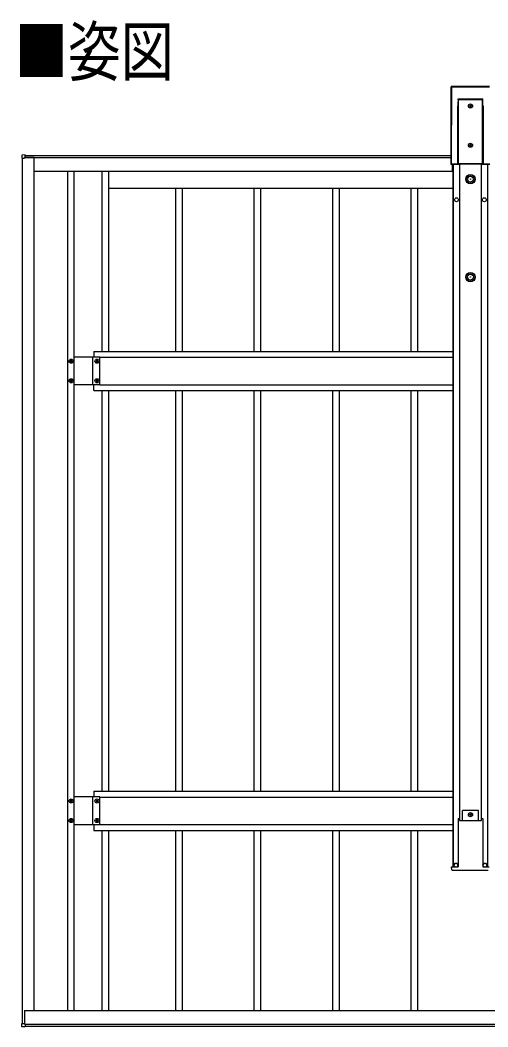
# Model space of a CAD drawing. Units: millimetres, scale not verified. Extents: x -10512 to 10512, y -7425 to 7425.
# Drawn here: x -3268 to -2076, y 511 to 3080 of the extents above; entities that cross this region are included whole.
import ezdxf
from ezdxf.enums import TextEntityAlignment as Align

# ---------------------------------------------------------------- set-up
doc = ezdxf.new("R2010")
doc.units = ezdxf.units.MM
doc.header["$LTSCALE"] = 30
doc.layers.add('0-2_USER1', color=3, linetype='Continuous')
doc.layers.add('0-4_YKK_A1', color=4, linetype='Continuous')
doc.styles.add('ＭＳ ゴシック', font='')
doc.styles.get('ＭＳ ゴシック').set_extended_font_data('MS Gothic')

msp = doc.modelspace()

# ---------------------------------------------------------------- linework, layer by layer
at = {"layer": '0-4_YKK_A1'}
for p, q in [((-2169.71, 2910.04), (-2170.34, 2712.89)), ((-2169.85, 2713.37), (-2169.23, 2909.55)), ((-2169.7, 2910.03), (-2169.71, 2910.04)), ((-2169.23, 2909.55), (-2169.7, 2910.03)), ((-2168.73, 2909.53), (-2169.36, 2713.35)), ((-2071.7, 2910.53), (-2169.21, 2910.53)), ((-2169.21, 2910.53), (-2168.73, 2910.05)), ((-2071.7, 2910.53), (-2169.21, 2910.53)), ((-2169.21, 2910.53), (-2169.21, 2910.53)), ((-2168.73, 2910.05), (-2072.17, 2910.05)), ((-2168.73, 2910.05), (-2168.73, 2909.53)), ((-2072.17, 2909.53), (-2168.73, 2909.53)), ((-2151.51, 2879.45), (-2089.39, 2879.45)), ((-2152.98, 2713.46), (-2152.51, 2860.24)), ((-2152.01, 2860.21), (-2152.48, 2713.43)), ((-2152.01, 2713.9), (-2152.01, 2860.21)), ((-2089.39, 2876.83), (-2151.51, 2876.83)), ((-2151.51, 2876.83), (-2151.51, 2713.9)), ((-2119.97, 2862.3), (-2119.97, 2863.26)), ((-2089.39, 2713.9), (-2089.39, 2876.83)), ((-2088.89, 2860.21), (-2088.89, 2713.9)), ((-2088.42, 2713.43), (-2088.89, 2860.21)), ((-2088.39, 2860.24), (-2087.92, 2713.46)), ((-2119.97, 2762.3), (-2119.97, 2763.26)), ((-3255.95, 2736.22), (-3263.48, 2735.76)), ((-3263.48, 2728.02), (-3257.77, 2728.02)), ((-3262.45, 518.99), (-3262.45, 2728.02)), ((-3257.77, 2728.02), (-3257.45, 2728.02)), ((-3257.45, 2728.02), (-3257.45, 2729.22)), ((-3232.45, 2729.21), (-3257.45, 2729.21)), ((-3256.95, 2729.21), (-3256.95, 2729.52)), ((-3255.95, 2735.72), (-3255.95, 2736.22)), ((-3255.95, 2729.82), (-3255.95, 2735.72)), ((-3255.95, 2734.71), (-2170.27, 2734.71)), ((-3255.95, 2729.71), (-2170.28, 2729.71)), ((-3253.95, 2729.69), (-2170.28, 2729.69)), ((-3253.95, 2729.69), (-3253.95, 2729.21)), ((-3232.45, 552.3), (-3232.45, 2729.21)), ((-2170.34, 2712.89), (-2170.34, 2712.89)), ((-2169.36, 2712.87), (-2169.84, 2712.39)), ((-2169.84, 2712.39), (-2149.08, 2712.39)), ((-2169.84, 2712.39), (-2149.08, 2712.39)), ((-2169.84, 2712.39), (-2169.84, 2712.39)), ((-2169.36, 2713.35), (-2152.97, 2713.35)), ((-2169.36, 2713.35), (-2169.36, 2712.87)), ((-2152.04, 2712.87), (-2169.36, 2712.87)), ((-2166.45, 2694.72), (-2166.45, 2712.39)), ((-2166.45, 2694.71), (-2166.45, 2712.39)), ((-2166.45, 2709.72), (-2165.45, 2709.72)), ((-2165.45, 2712.39), (-2165.45, 919.28)), ((-2164.25, 2712.39), (-2164.25, 919.28)), ((-2152.48, 2713.43), (-2152.01, 2713.9)), ((-2151.51, 2713.4), (-2152.04, 2712.87)), ((-2151.51, 2713.9), (-2089.39, 2713.9)), ((-2151.51, 2713.9), (-2151.51, 2713.4)), ((-2089.39, 2713.4), (-2151.51, 2713.4)), ((-2149.08, 2712.39), (-2148.83, 2713.28)), ((-2148.83, 2713.28), (-2091.95, 2713.28)), ((-2147.95, 2713.28), (-2147.95, 1037.45)), ((-2092.95, 2713.28), (-2092.95, 1037.45)), ((-2091.95, 2713.28), (-2091.7, 2712.39)), ((-2091.7, 2712.39), (-2071.06, 2712.39)), ((-2091.7, 2712.39), (-2071.06, 2712.39)), ((-2089.39, 2713.9), (-2089.39, 2713.4)), ((-2088.86, 2712.87), (-2089.39, 2713.4)), ((-2088.89, 2713.9), (-2088.42, 2713.43)), ((-2071.55, 2712.87), (-2088.86, 2712.87)), ((-2087.93, 2713.35), (-2071.55, 2713.35)), ((-2076.65, 2712.39), (-2076.65, 919.28)), ((-3232.45, 2694.71), (-2166.45, 2694.71)), ((-3147.45, 2694.71), (-3147.45, 552.3)), ((-3131.45, 2694.71), (-3131.45, 552.3)), ((-3060.45, 2694.71), (-3060.45, 2234.72)), ((-3043.45, 2694.71), (-3043.45, 2234.72)), ((-3043.45, 2651.72), (-2856.35, 2651.72)), ((-2871.45, 2234.72), (-2871.45, 2651.72)), ((-2871.45, 2651.72), (-2656.35, 2651.72)), ((-2854.45, 2234.72), (-2854.45, 2651.72)), ((-2671.45, 2234.72), (-2671.45, 2651.72)), ((-2671.45, 2651.72), (-2456.35, 2651.72)), ((-2654.45, 2234.72), (-2654.45, 2651.72)), ((-2471.45, 2234.72), (-2471.45, 2651.72)), ((-2471.45, 2651.72), (-2256.35, 2651.72)), ((-2454.45, 2234.72), (-2454.45, 2651.72)), ((-2271.45, 2234.72), (-2271.45, 2651.72)), ((-2271.45, 2651.72), (-2165.45, 2651.72)), ((-2254.45, 2234.72), (-2254.45, 2651.72)), ((-3138.93, 2211.16), (-3138.93, 2212.12)), ((-3065.45, 2220.22), (-3131.45, 2220.22)), ((-3065.45, 2220.22), (-3131.45, 2220.22)), ((-3082.95, 2149.22), (-3082.95, 2220.22)), ((-3082.95, 2149.22), (-3082.95, 2220.22)), ((-3080.45, 2234.72), (-3080.45, 2220.22)), ((-3080.45, 2234.72), (-2165.45, 2234.72)), ((-3072.93, 2211.16), (-3072.93, 2212.12)), ((-3065.45, 2149.22), (-3065.45, 2220.22)), ((-3065.45, 2149.22), (-3065.45, 2220.22)), ((-3065.45, 2219.72), (-2165.45, 2219.72)), ((-3138.93, 2161.16), (-3138.93, 2162.12)), ((-3072.93, 2161.16), (-3072.93, 2162.12)), ((-3065.45, 2149.22), (-3131.45, 2149.22)), ((-3065.45, 2149.22), (-3131.45, 2149.22)), ((-3080.45, 2134.72), (-3080.45, 2149.22)), ((-3080.45, 2134.72), (-2165.45, 2134.72)), ((-3065.45, 2149.72), (-2165.45, 2149.72)), ((-3060.45, 2134.72), (-3060.45, 1112.3)), ((-3043.45, 2134.72), (-3043.45, 1112.3)), ((-2871.45, 1112.3), (-2871.45, 2134.72)), ((-2854.45, 1112.3), (-2854.45, 2134.72)), ((-2671.45, 1112.3), (-2671.45, 2134.72)), ((-2654.45, 1112.3), (-2654.45, 2134.72)), ((-2471.45, 1112.3), (-2471.45, 2134.72)), ((-2454.45, 1112.3), (-2454.45, 2134.72)), ((-2271.45, 1112.3), (-2271.45, 2134.72)), ((-2254.45, 1112.3), (-2254.45, 2134.72)), ((-3080.45, 1112.3), (-3080.45, 1097.8)), ((-3080.45, 1112.3), (-2165.45, 1112.3)), ((-3138.93, 1088.74), (-3138.93, 1089.7)), ((-3065.45, 1097.8), (-3131.45, 1097.8)), ((-3082.95, 1026.8), (-3082.95, 1097.8)), ((-3072.93, 1088.74), (-3072.93, 1089.7)), ((-3065.45, 1026.8), (-3065.45, 1097.8)), ((-3065.45, 1097.3), (-2165.45, 1097.3)), ((-2099.95, 1063.28), (-2140.95, 1063.28)), ((-2140.95, 1037.45), (-2140.95, 1063.28)), ((-2119.97, 1053.72), (-2119.97, 1054.68)), ((-2099.95, 1037.45), (-2099.95, 1063.28)), ((-3138.93, 1038.74), (-3138.93, 1039.7)), ((-3072.93, 1038.74), (-3072.93, 1039.7)), ((-2151.7, 1042.63), (-2151.7, 919.43)), ((-2151.34, 1042.78), (-2151.69, 1042.78)), ((-2151.34, 1042.78), (-2150.84, 1042.78)), ((-2150.84, 1042.78), (-2148.8, 1042.78)), ((-2148.49, 1037.45), (-2148.8, 1042.78)), ((-2092.1, 1042.78), (-2090.06, 1042.78)), ((-2090.06, 1042.78), (-2089.56, 1042.78)), ((-2089.56, 1042.78), (-2089.21, 1042.78)), ((-2089.2, 1042.63), (-2089.2, 919.43)), ((-3065.45, 1026.8), (-3131.45, 1026.8)), ((-3080.45, 1026.8), (-3080.45, 1012.3)), ((-3080.45, 1012.3), (-2165.45, 1012.3)), ((-3065.45, 1027.3), (-2165.45, 1027.3)), ((-3060.45, 1012.3), (-3060.45, 552.3)), ((-3043.45, 1012.3), (-3043.45, 552.3)), ((-2871.45, 552.3), (-2871.45, 1012.3)), ((-2854.45, 552.3), (-2854.45, 1012.3)), ((-2671.45, 552.3), (-2671.45, 1012.3)), ((-2654.45, 552.3), (-2654.45, 1012.3)), ((-2471.45, 552.3), (-2471.45, 1012.3)), ((-2454.45, 552.3), (-2454.45, 1012.3)), ((-2271.45, 552.3), (-2271.45, 1012.3)), ((-2254.45, 552.3), (-2254.45, 1012.3)), ((-2167.82, 919.28), (-2152.81, 919.28)), ((-2152.28, 909.78), (-2165.86, 909.78)), ((-2161.95, 919.28), (-2161.95, 923.28)), ((-2152.95, 919.28), (-2152.95, 923.28)), ((-2152.81, 919.28), (-2151.81, 919.28)), ((-2150.79, 909.78), (-2152.28, 909.78)), ((-2151.71, 919.28), (-2151.81, 919.28)), ((-2150.41, 909.78), (-2150.79, 909.78)), ((-2090.49, 909.78), (-2150.41, 909.78)), ((-2090.11, 909.78), (-2090.49, 909.78)), ((-2088.62, 909.78), (-2090.11, 909.78)), ((-2089.19, 919.28), (-2089.09, 919.28)), ((-2089.09, 919.28), (-2088.09, 919.28)), ((-2075.04, 909.78), (-2088.62, 909.78)), ((-2088.09, 919.28), (-2073.08, 919.28)), ((-2087.95, 919.28), (-2087.95, 923.28)), ((-2078.95, 919.28), (-2078.95, 923.28)), ((-3256.95, 552.3), (2117.55, 552.3)), ((-3256.95, 552.3), (-3256.95, 517.49)), ((-3263.48, 518.99), (-3257.77, 518.99)), ((-3257.77, 518.99), (-3257.45, 518.99)), ((-3257.45, 518.99), (-3257.45, 517.79)), ((-3257.45, 518.99), (-3257.45, 517.79)), ((-3256.95, 517.79), (-3257.45, 517.79)), ((-3255.95, 517.3), (2141.05, 517.3)), ((-3255.95, 517.19), (-3255.95, 511.29)), ((-3255.95, 510.79), (-3263.48, 511.25)), ((-3255.95, 512.3), (2141.05, 512.3)), ((-3255.95, 511.29), (-3255.95, 510.79))]:
    msp.add_line(p, q, dxfattribs=at)
for points in [[(-2169.7, 2910.03), (-2170.34, 2712.89), (-2169.85, 2713.37)], [(-2151.87, 2876.86), (-2151.6, 2878.84), (-2151.51, 2879.41), (-2151.51, 2879.45)], [(-2089.21, 2876.83), (-2089.35, 2878.83), (-2089.39, 2879.4), (-2089.39, 2879.45)], [(-2151.51, 2876.83), (-2151.53, 2876.83), (-2151.56, 2876.83), (-2151.58, 2876.83), (-2151.6, 2876.83), (-2151.63, 2876.83), (-2151.65, 2876.83), (-2151.67, 2876.83), (-2151.69, 2876.83)], [(-2121.89, 2861.34), (-2122.85, 2861.34), (-2122.85, 2860.38), (-2121.89, 2860.38)], [(-2119.97, 2863.26), (-2120.93, 2863.26), (-2120.93, 2862.3)], [(-2120.93, 2859.42), (-2120.93, 2858.46), (-2119.97, 2858.46), (-2119.97, 2859.42)], [(-2119.01, 2860.38), (-2118.05, 2860.38), (-2118.05, 2861.34), (-2119.01, 2861.34)], [(-2089.39, 2876.83), (-2089.37, 2876.83), (-2089.34, 2876.83), (-2089.32, 2876.83), (-2089.3, 2876.83), (-2089.28, 2876.83), (-2089.25, 2876.83), (-2089.23, 2876.83), (-2089.21, 2876.83)], [(-2121.89, 2761.34), (-2122.85, 2761.34), (-2122.85, 2760.38), (-2121.89, 2760.38)], [(-2119.97, 2763.26), (-2120.93, 2763.26), (-2120.93, 2762.3)], [(-2120.93, 2759.42), (-2120.93, 2758.46), (-2119.97, 2758.46), (-2119.97, 2759.42)], [(-2119.01, 2760.38), (-2118.05, 2760.38), (-2118.05, 2761.34), (-2119.01, 2761.34)], [(-3263.95, 2735.26), (-3263.95, 2728.02), (-3263.48, 2728.02)], [(-3257.15, 2729.52), (-3255.95, 2729.52), (-3255.95, 2729.82)], [(-2151.51, 2713.9), (-2151.6, 2713.9), (-2151.69, 2713.9), (-2151.78, 2713.9), (-2151.85, 2713.9), (-2151.92, 2713.9), (-2151.96, 2713.9), (-2152, 2713.9), (-2152.01, 2713.9)], [(-2089.39, 2713.9), (-2089.3, 2713.9), (-2089.21, 2713.9), (-2089.12, 2713.9), (-2089.05, 2713.9), (-2088.99, 2713.9), (-2088.94, 2713.9), (-2088.91, 2713.9), (-2088.89, 2713.9)], [(-3139.89, 2209.24), (-3140.85, 2209.24), (-3140.85, 2210.2), (-3139.89, 2210.2)], [(-3138.93, 2212.12), (-3137.97, 2212.12), (-3137.97, 2211.16)], [(-3137.01, 2210.2), (-3136.05, 2210.2), (-3136.05, 2209.24), (-3137.01, 2209.24)], [(-3073.89, 2209.24), (-3074.85, 2209.24), (-3074.85, 2210.2), (-3073.89, 2210.2)], [(-3072.93, 2212.12), (-3071.97, 2212.12), (-3071.97, 2211.16)], [(-3071.01, 2210.2), (-3070.05, 2210.2), (-3070.05, 2209.24), (-3071.01, 2209.24)], [(-3137.97, 2208.28), (-3137.97, 2207.32), (-3138.93, 2207.32), (-3138.93, 2208.28)], [(-3071.97, 2208.28), (-3071.97, 2207.32), (-3072.93, 2207.32), (-3072.93, 2208.28)], [(-3139.89, 2159.24), (-3140.85, 2159.24), (-3140.85, 2160.2), (-3139.89, 2160.2)], [(-3138.93, 2162.12), (-3137.97, 2162.12), (-3137.97, 2161.16)], [(-3137.01, 2160.2), (-3136.05, 2160.2), (-3136.05, 2159.24), (-3137.01, 2159.24)], [(-3073.89, 2159.24), (-3074.85, 2159.24), (-3074.85, 2160.2), (-3073.89, 2160.2)], [(-3072.93, 2162.12), (-3071.97, 2162.12), (-3071.97, 2161.16)], [(-3071.01, 2160.2), (-3070.05, 2160.2), (-3070.05, 2159.24), (-3071.01, 2159.24)], [(-3137.97, 2158.28), (-3137.97, 2157.32), (-3138.93, 2157.32), (-3138.93, 2158.28)], [(-3071.97, 2158.28), (-3071.97, 2157.32), (-3072.93, 2157.32), (-3072.93, 2158.28)], [(-3139.89, 1086.82), (-3140.85, 1086.82), (-3140.85, 1087.78), (-3139.89, 1087.78)], [(-3138.93, 1089.7), (-3137.97, 1089.7), (-3137.97, 1088.74)], [(-3137.97, 1085.86), (-3137.97, 1084.9), (-3138.93, 1084.9), (-3138.93, 1085.86)], [(-3137.01, 1087.78), (-3136.05, 1087.78), (-3136.05, 1086.82), (-3137.01, 1086.82)], [(-3073.89, 1086.82), (-3074.85, 1086.82), (-3074.85, 1087.78), (-3073.89, 1087.78)], [(-3072.93, 1089.7), (-3071.97, 1089.7), (-3071.97, 1088.74)], [(-3071.97, 1085.86), (-3071.97, 1084.9), (-3072.93, 1084.9), (-3072.93, 1085.86)], [(-3071.01, 1087.78), (-3070.05, 1087.78), (-3070.05, 1086.82), (-3071.01, 1086.82)], [(-2119.97, 1054.68), (-2120.93, 1054.68), (-2120.93, 1053.72)], [(-3139.89, 1036.82), (-3140.85, 1036.82), (-3140.85, 1037.78), (-3139.89, 1037.78)], [(-3138.93, 1039.7), (-3137.97, 1039.7), (-3137.97, 1038.74)], [(-3137.97, 1035.86), (-3137.97, 1034.9), (-3138.93, 1034.9), (-3138.93, 1035.86)], [(-3137.01, 1037.78), (-3136.05, 1037.78), (-3136.05, 1036.82), (-3137.01, 1036.82)], [(-3073.89, 1036.82), (-3074.85, 1036.82), (-3074.85, 1037.78), (-3073.89, 1037.78)], [(-3072.93, 1039.7), (-3071.97, 1039.7), (-3071.97, 1038.74)], [(-3071.97, 1035.86), (-3071.97, 1034.9), (-3072.93, 1034.9), (-3072.93, 1035.86)], [(-3071.01, 1037.78), (-3070.05, 1037.78), (-3070.05, 1036.82), (-3071.01, 1036.82)], [(-2148.49, 1037.45), (-2092.41, 1037.45), (-2092.1, 1042.78)], [(-2121.89, 1052.76), (-2122.85, 1052.76), (-2122.85, 1051.8), (-2121.89, 1051.8)], [(-2120.93, 1050.84), (-2120.93, 1049.88), (-2119.97, 1049.88), (-2119.97, 1050.84)], [(-2119.01, 1051.8), (-2118.05, 1051.8), (-2118.05, 1052.76), (-2119.01, 1052.76)], [(-2167.86, 911.66), (-2168.32, 919.28), (-2167.82, 919.28)], [(-3263.95, 511.75), (-3263.95, 518.99), (-3263.48, 518.99)], [(-3257.15, 517.49), (-3255.95, 517.49), (-3255.95, 517.19)]]:
    msp.add_lwpolyline(points, dxfattribs=at)
for centre, radius in [((-2120.45, 2860.86), 5.3), ((-2120.45, 2760.86), 5.3), ((-2120.39, 2674.36), 12), ((-2120.39, 2674.36), 10.88), ((-2120.39, 2674.36), 7.48), ((-2120.39, 2674.36), 0.5), ((-2155.95, 2621.72), 5), ((-2084.95, 2621.72), 5), ((-2120.39, 2424.36), 12), ((-2120.39, 2424.36), 10.88), ((-2120.39, 2424.36), 7.48), ((-2120.39, 2424.36), 0.5), ((-3138.45, 2209.72), 5.3), ((-3072.45, 2209.72), 5.3), ((-3138.45, 2159.72), 5.3), ((-3072.45, 2159.72), 5.3), ((-3138.45, 1087.3), 5.3), ((-3072.45, 1087.3), 5.3), ((-2120.45, 1052.28), 5.3), ((-3138.45, 1037.3), 5.3), ((-3072.45, 1037.3), 5.3), ((-2157.45, 923.78), 5), ((-2083.45, 923.78), 5)]:
    msp.add_circle(centre, radius, dxfattribs=at)
for centre, radius, start, end in [((-2169.21, 2910.03), 0.5, 90, 179.81634), ((-2169.2, 2910.03), 0.501, 90.24971, 179.75029), ((-2168.72, 2909.55), 0.501, 90.24971, 179.75029), ((-2168.83, 2912.29), 2.76, 261.80183, 272.1952), ((-1710.13, 2846.87), 442.57, 175.77814, 176.1178), ((-2388.13, 2835.86), 301.89, 7.80423, 8.30085), ((-2152.4, 2857.48), 2.76, 81.80183, 92.1952), ((-2153.08, 2867.85), 9.09, 81.20266, 82.35702), ((-2121.89, 2862.3), 0.96, 270, 0), ((-2121.89, 2859.42), 0.96, 0, 90), ((-2119.01, 2862.3), 0.96, 180, 270), ((-2119.01, 2859.42), 0.96, 90, 180), ((-2087.82, 2867.85), 9.09, 97.64298, 98.79734), ((-2088.5, 2857.48), 2.76, 87.8048, 98.19817), ((-2121.89, 2762.3), 0.96, 270, 0), ((-2121.89, 2759.42), 0.96, 0, 90), ((-2119.01, 2762.3), 0.96, 180, 270), ((-2119.01, 2759.42), 0.96, 90, 180), ((-3263.45, 2735.26), 0.5, 93.5, 180), ((-3257.15, 2729.22), 0.3, 90, 180), ((-2169.84, 2712.89), 0.5, 179.81634, 270), ((-2169.83, 2712.89), 0.501, 180.24971, 269.75029), ((-2169.35, 2713.38), 0.501, 180.24971, 269.75029), ((-2169.46, 2716.1), 2.76, 261.80183, 272.1952), ((-2152.87, 2710.7), 2.76, 81.80183, 92.1952), ((-2152.57, 2710.59), 2.79, 88.18282, 98.39155), ((-2151.51, 2713.9), 0.501, 180.24971, 269.75029), ((-2089.39, 2713.9), 0.501, 270.24971, 359.75029), ((-2088.03, 2710.7), 2.76, 87.8048, 98.19817), ((-2088.33, 2710.59), 2.79, 81.60845, 91.81718), ((-3139.89, 2211.16), 0.96, 270, 0), ((-3137.01, 2211.16), 0.96, 180, 270), ((-3073.89, 2211.16), 0.96, 270, 0), ((-3071.01, 2211.16), 0.96, 180, 270), ((-3139.89, 2208.28), 0.96, 0, 90), ((-3137.01, 2208.28), 0.96, 90, 180), ((-3073.89, 2208.28), 0.96, 0, 90), ((-3071.01, 2208.28), 0.96, 90, 180), ((-3139.89, 2161.16), 0.96, 270, 0), ((-3139.89, 2158.28), 0.96, 0, 90), ((-3137.01, 2161.16), 0.96, 180, 270), ((-3137.01, 2158.28), 0.96, 90, 180), ((-3073.89, 2161.16), 0.96, 270, 0), ((-3073.89, 2158.28), 0.96, 0, 90), ((-3071.01, 2161.16), 0.96, 180, 270), ((-3071.01, 2158.28), 0.96, 90, 180), ((-3139.89, 1088.74), 0.96, 270, 0), ((-3139.89, 1085.86), 0.96, 0, 90), ((-3137.01, 1088.74), 0.96, 180, 270), ((-3137.01, 1085.86), 0.96, 90, 180), ((-3073.89, 1088.74), 0.96, 270, 0), ((-3073.89, 1085.86), 0.96, 0, 90), ((-3071.01, 1088.74), 0.96, 180, 270), ((-3071.01, 1085.86), 0.96, 90, 180), ((-2121.89, 1053.72), 0.96, 270, 0), ((-2119.01, 1053.72), 0.96, 180, 270), ((-3139.89, 1038.74), 0.96, 270, 0), ((-3139.89, 1035.86), 0.96, 0, 90), ((-3137.01, 1038.74), 0.96, 180, 270), ((-3137.01, 1035.86), 0.96, 90, 180), ((-3073.89, 1038.74), 0.96, 270, 0), ((-3073.89, 1035.86), 0.96, 0, 90), ((-3071.01, 1038.74), 0.96, 180, 270), ((-3071.01, 1035.86), 0.96, 90, 180), ((-2121.89, 1050.84), 0.96, 0, 90), ((-2119.01, 1050.84), 0.96, 90, 180), ((-2157.45, 923.28), 4.5, 90, 180), ((-2157.45, 923.28), 4.5, 0, 90), ((-2083.45, 923.28), 4.5, 90, 180), ((-2083.45, 923.28), 4.5, 0, 90), ((-2165.86, 911.78), 2, 183.5, 270), ((-3257.15, 517.79), 0.3, 180, 270), ((-3263.45, 511.75), 0.5, 180, 266.5)]:
    msp.add_arc(centre, radius, start, end, dxfattribs=at)
for centre, major_axis, ratio, start_param, end_param in [((-2148.42, 2876.83), (0, -50), 0.061774, 4.6600291, 4.7123946), ((-2092.48, 2876.83), (0, -50), 0.061774, 1.5707907, 1.6231562), ((-2151.51, 2859.08), (0, -19.08), 0.052413, 3.5123474, 4.6513024), ((-2151.51, 2859.05), (0, -19.08), 0.026207, 3.5123474, 4.6513024), ((-2089.39, 2859.05), (0, -19.08), 0.026207, 1.6318829, 2.7708379), ((-2089.39, 2859.08), (0, -19.08), 0.052413, 1.6318829, 2.7708379), ((-2151.98, 2713.46), (-0.543, -0.848), 0.992387, 5.2824884, 5.3922079), ((-2152.04, 2713.37), (0.941, -0.042), 0.529688, 3.2789358, 4.7362857), ((-2151.98, 2713.44), (-0.293, -0.417), 0.981557, 5.3232786, 5.4329981), ((-2152.04, 2713.37), (0.185, -0.478), 0.839234, 4.3937254, 5.8510754), ((-2088.86, 2713.37), (-0.185, -0.478), 0.839234, 0.4321099, 1.8894599), ((-2088.86, 2713.37), (0.941, 0.042), 0.529688, 4.6884922, 6.1458421), ((-2088.92, 2713.44), (0.293, -0.417), 0.981557, 0.8501872, 0.9599067), ((-2088.92, 2713.46), (0.543, -0.848), 0.992387, 0.8909775, 1.0006969), ((-2151.66, 1042.28), (0.031, -0.5), 0.061627, 3.1377656, 3.9231638), ((-2089.24, 1042.28), (-0.031, -0.5), 0.061627, 2.3600215, 3.1454197), ((-2151.74, 919.78), (0.031, -0.5), 0.061627, 6.2793582, 7.0647564), ((-2089.16, 919.78), (-0.031, -0.5), 0.061627, 5.5016142, 6.2870124)]:
    msp.add_ellipse(centre, major_axis=major_axis, ratio=ratio, start_param=start_param, end_param=end_param, dxfattribs=at)

# ---------------------------------------------------------------- texts
at = {"layer": '0-2_USER1', "style": 'ＭＳ ゴシック', "width": 0.8}
msp.add_text('■姿図', height=123.8, dxfattribs=at).set_placement((-3281.96, 2901.2), align=Align.BOTTOM_LEFT)

doc.saveas('drawing.dxf')
